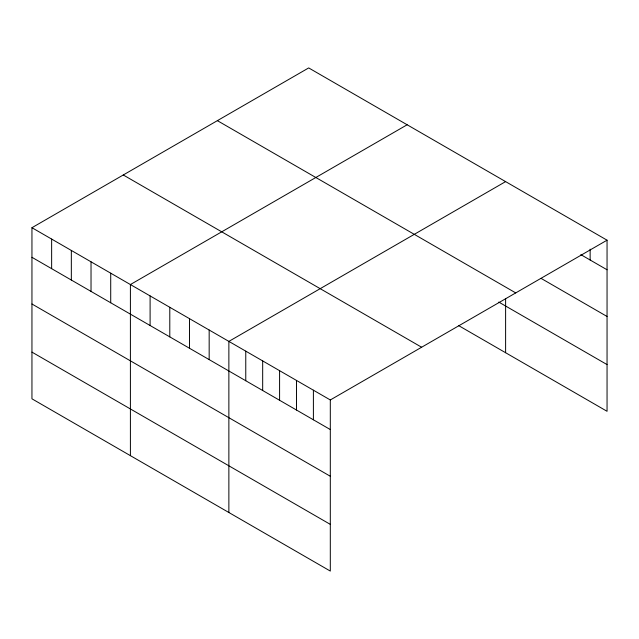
<?xml version="1.0" encoding="UTF-8"?>
<svg xmlns="http://www.w3.org/2000/svg" width="639" height="639" viewBox="0 0 639 639"><rect width="100%" height="100%" fill="white"/><g stroke="black" fill="none" stroke-linecap="round" stroke-linejoin="round"><path stroke-width="0.96" d="M31.95 227.708L330.307 399.958L330.307 571.074L31.95 398.816L31.95 227.708L308.693 67.926L607.05 240.184L607.05 411.292L458.522 325.539M407.155 124.773L130.404 284.547L130.404 455.663M505.609 181.612L228.866 341.394L228.866 512.502M330.307 399.958L607.05 240.184M580.843 254.642L607.05 269.77M541.113 278.404L607.05 316.473M217.372 120.651L515.721 292.91M498.763 302.071L607.05 364.589M123.279 174.982L421.628 347.233M31.95 257.301L330.307 429.552M31.95 303.996L330.307 476.255M31.95 352.113L330.307 524.371M590.14 249.162L590.14 260.009M505.609 298.477L505.609 352.728M313.398 390.197L313.398 419.791M296.488 380.437L296.488 410.03M279.586 370.676L279.586 400.27M262.677 360.915L262.677 390.509M245.767 351.154L245.767 380.748M209.169 330.028L209.169 359.613M189.479 318.653L189.479 348.247M169.79 307.287L169.79 336.881M150.101 295.921L150.101 325.507M110.715 273.18L110.715 302.774M91.026 261.814L91.026 291.4M71.336 250.44L71.336 280.034M51.639 239.074L51.639 268.668"/></g></svg>
